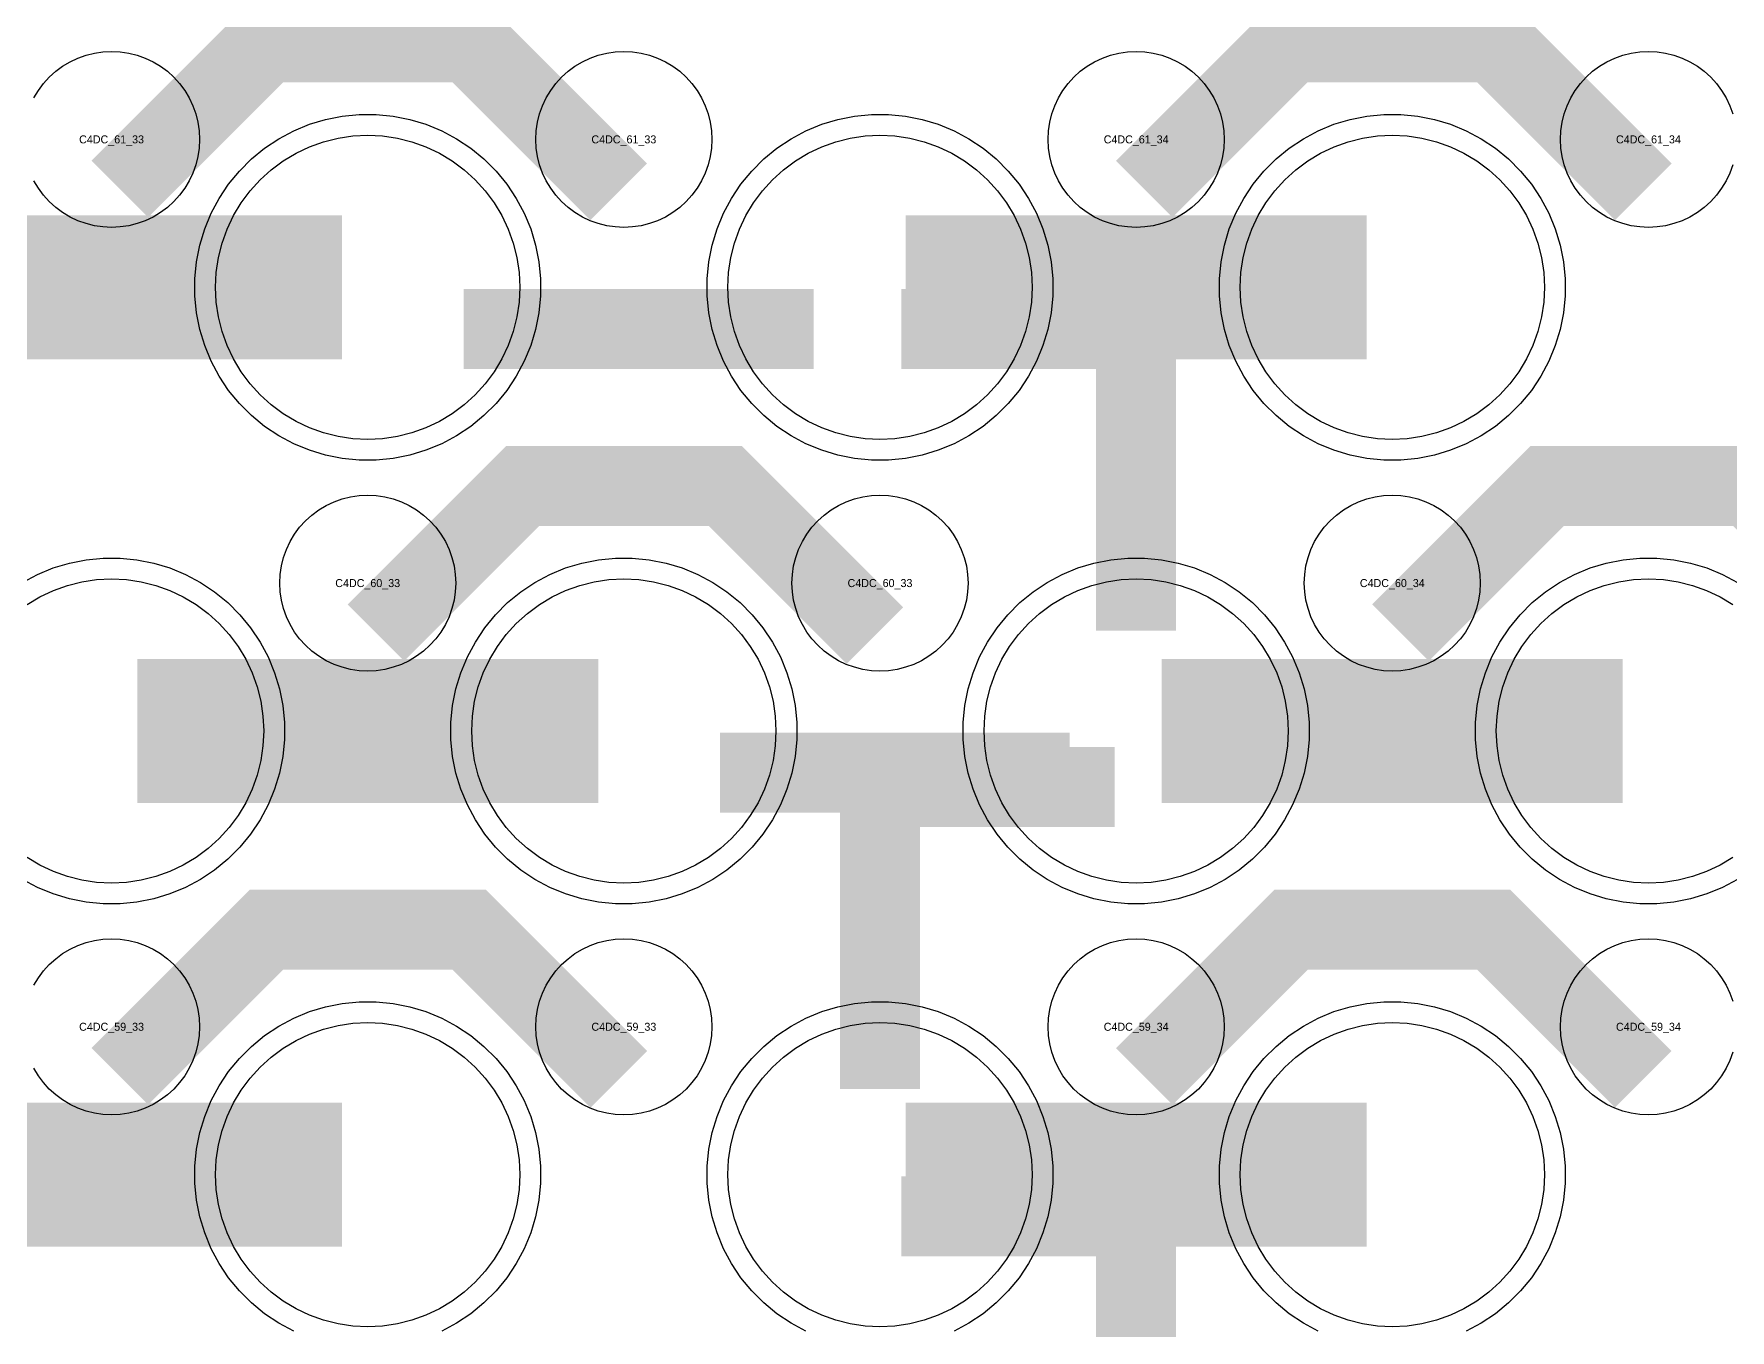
# Model space of a CAD drawing. Extents: x -11880 to 11880, y -14992 to 14992.
# Drawn here: x -1464 to -934, y -6713 to -6308 of the extents above; entities that cross this region are included whole.
import ezdxf
from ezdxf.enums import TextEntityAlignment as Align

# ---------------------------------------------------------------- set-up
doc = ezdxf.new("R2010")
doc.units = 0
doc.header["$MEASUREMENT"] = 0
for name, color, linetype in [('GDS_775_DT_237', 138, 'CONTINUOUS'), ('RDL1_FS', 34, 'CONTINUOUS'), ('RDL_BS', 160, 'CONTINUOUS')]:
    doc.layers.add(name, color=color, linetype=linetype)

msp = doc.modelspace()

# ---------------------------------------------------------------- linework, layer by layer
at = {"layer": 'RDL1_FS'}
for points in [[(-1360, -6434.664), (-1364.657, -6434.435), (-1369.268, -6433.751), (-1373.791, -6432.619), (-1378.181, -6431.047), (-1382.395, -6429.055), (-1386.395, -6426.657), (-1390.14, -6423.879), (-1393.594, -6420.749), (-1396.724, -6417.295), (-1399.502, -6413.55), (-1401.9, -6409.55), (-1403.892, -6405.336), (-1405.464, -6400.946), (-1406.596, -6396.423), (-1407.28, -6391.812), (-1407.509, -6387.155), (-1407.28, -6382.498), (-1406.596, -6377.887), (-1405.464, -6373.364), (-1403.892, -6368.974), (-1401.9, -6364.76), (-1399.502, -6360.76), (-1396.724, -6357.015), (-1393.594, -6353.561), (-1390.14, -6350.431), (-1386.395, -6347.653), (-1382.395, -6345.255), (-1378.181, -6343.263), (-1373.791, -6341.691), (-1369.268, -6340.559), (-1364.657, -6339.875), (-1360, -6339.646), (-1355.343, -6339.875), (-1350.732, -6340.559), (-1346.209, -6341.691), (-1341.819, -6343.263), (-1337.605, -6345.255), (-1333.605, -6347.653), (-1329.86, -6350.431), (-1326.406, -6353.561), (-1323.276, -6357.015), (-1320.498, -6360.76), (-1318.1, -6364.76), (-1316.108, -6368.974), (-1314.536, -6373.364), (-1313.404, -6377.887), (-1312.72, -6382.498), (-1312.491, -6387.155), (-1312.72, -6391.812), (-1313.404, -6396.423), (-1314.536, -6400.946), (-1316.108, -6405.336), (-1318.1, -6409.55), (-1320.498, -6413.55), (-1323.276, -6417.295), (-1326.406, -6420.749), (-1329.86, -6423.879), (-1333.605, -6426.657), (-1337.605, -6429.055), (-1341.819, -6431.047), (-1346.209, -6432.619), (-1350.732, -6433.751), (-1355.343, -6434.435)], [(-1200, -6434.664), (-1204.657, -6434.435), (-1209.268, -6433.751), (-1213.791, -6432.619), (-1218.181, -6431.047), (-1222.395, -6429.055), (-1226.395, -6426.657), (-1230.14, -6423.879), (-1233.594, -6420.749), (-1236.724, -6417.295), (-1239.502, -6413.55), (-1241.9, -6409.55), (-1243.892, -6405.336), (-1245.464, -6400.946), (-1246.596, -6396.423), (-1247.28, -6391.812), (-1247.509, -6387.155), (-1247.28, -6382.498), (-1246.596, -6377.887), (-1245.464, -6373.364), (-1243.892, -6368.974), (-1241.9, -6364.76), (-1239.502, -6360.76), (-1236.724, -6357.015), (-1233.594, -6353.561), (-1230.14, -6350.431), (-1226.395, -6347.653), (-1222.395, -6345.255), (-1218.181, -6343.263), (-1213.791, -6341.691), (-1209.268, -6340.559), (-1204.657, -6339.875), (-1200, -6339.646), (-1195.343, -6339.875), (-1190.732, -6340.559), (-1186.209, -6341.691), (-1181.819, -6343.263), (-1177.605, -6345.255), (-1173.605, -6347.653), (-1169.86, -6350.431), (-1166.406, -6353.561), (-1163.276, -6357.015), (-1160.498, -6360.76), (-1158.1, -6364.76), (-1156.108, -6368.974), (-1154.536, -6373.364), (-1153.404, -6377.887), (-1152.72, -6382.498), (-1152.491, -6387.155), (-1152.72, -6391.812), (-1153.404, -6396.423), (-1154.536, -6400.946), (-1156.108, -6405.336), (-1158.1, -6409.55), (-1160.498, -6413.55), (-1163.276, -6417.295), (-1166.406, -6420.749), (-1169.86, -6423.879), (-1173.605, -6426.657), (-1177.605, -6429.055), (-1181.819, -6431.047), (-1186.209, -6432.619), (-1190.732, -6433.751), (-1195.343, -6434.435)], [(-1040, -6434.664), (-1044.657, -6434.435), (-1049.268, -6433.751), (-1053.791, -6432.619), (-1058.181, -6431.047), (-1062.395, -6429.055), (-1066.395, -6426.657), (-1070.14, -6423.879), (-1073.594, -6420.749), (-1076.724, -6417.295), (-1079.502, -6413.55), (-1081.9, -6409.55), (-1083.892, -6405.336), (-1085.464, -6400.946), (-1086.596, -6396.423), (-1087.28, -6391.812), (-1087.509, -6387.155), (-1087.28, -6382.498), (-1086.596, -6377.887), (-1085.464, -6373.364), (-1083.892, -6368.974), (-1081.9, -6364.76), (-1079.502, -6360.76), (-1076.724, -6357.015), (-1073.594, -6353.561), (-1070.14, -6350.431), (-1066.395, -6347.653), (-1062.395, -6345.255), (-1058.181, -6343.263), (-1053.791, -6341.691), (-1049.268, -6340.559), (-1044.657, -6339.875), (-1040, -6339.646), (-1035.343, -6339.875), (-1030.732, -6340.559), (-1026.209, -6341.691), (-1021.819, -6343.263), (-1017.605, -6345.255), (-1013.605, -6347.653), (-1009.86, -6350.431), (-1006.406, -6353.561), (-1003.276, -6357.015), (-1000.498, -6360.76), (-998.1, -6364.76), (-996.108, -6368.974), (-994.536, -6373.364), (-993.404, -6377.887), (-992.72, -6382.498), (-992.491, -6387.155), (-992.72, -6391.812), (-993.404, -6396.423), (-994.536, -6400.946), (-996.108, -6405.336), (-998.1, -6409.55), (-1000.498, -6413.55), (-1003.276, -6417.295), (-1006.406, -6420.749), (-1009.86, -6423.879), (-1013.605, -6426.657), (-1017.605, -6429.055), (-1021.819, -6431.047), (-1026.209, -6432.619), (-1030.732, -6433.751), (-1035.343, -6434.435)], [(-1280, -6573.229), (-1284.657, -6573), (-1289.268, -6572.316), (-1293.791, -6571.184), (-1298.181, -6569.612), (-1302.395, -6567.62), (-1306.395, -6565.222), (-1310.14, -6562.444), (-1313.594, -6559.314), (-1316.724, -6555.86), (-1319.502, -6552.115), (-1321.9, -6548.115), (-1323.892, -6543.901), (-1325.464, -6539.511), (-1326.596, -6534.988), (-1327.28, -6530.377), (-1327.509, -6525.72), (-1327.28, -6521.063), (-1326.596, -6516.452), (-1325.464, -6511.929), (-1323.892, -6507.539), (-1321.9, -6503.325), (-1319.502, -6499.325), (-1316.724, -6495.58), (-1313.594, -6492.126), (-1310.14, -6488.996), (-1306.395, -6486.218), (-1302.395, -6483.82), (-1298.181, -6481.828), (-1293.791, -6480.256), (-1289.268, -6479.124), (-1284.657, -6478.44), (-1280, -6478.211), (-1275.343, -6478.44), (-1270.732, -6479.124), (-1266.209, -6480.256), (-1261.819, -6481.828), (-1257.605, -6483.82), (-1253.605, -6486.218), (-1249.86, -6488.996), (-1246.406, -6492.126), (-1243.276, -6495.58), (-1240.498, -6499.325), (-1238.1, -6503.325), (-1236.108, -6507.539), (-1234.536, -6511.929), (-1233.404, -6516.452), (-1232.72, -6521.063), (-1232.491, -6525.72), (-1232.72, -6530.377), (-1233.404, -6534.988), (-1234.536, -6539.511), (-1236.108, -6543.901), (-1238.1, -6548.115), (-1240.498, -6552.115), (-1243.276, -6555.86), (-1246.406, -6559.314), (-1249.86, -6562.444), (-1253.605, -6565.222), (-1257.605, -6567.62), (-1261.819, -6569.612), (-1266.209, -6571.184), (-1270.732, -6572.316), (-1275.343, -6573)], [(-1120, -6573.229), (-1124.657, -6573), (-1129.268, -6572.316), (-1133.791, -6571.184), (-1138.181, -6569.612), (-1142.395, -6567.62), (-1146.395, -6565.222), (-1150.14, -6562.444), (-1153.594, -6559.314), (-1156.724, -6555.86), (-1159.502, -6552.115), (-1161.9, -6548.115), (-1163.892, -6543.901), (-1165.464, -6539.511), (-1166.596, -6534.988), (-1167.28, -6530.377), (-1167.509, -6525.72), (-1167.28, -6521.063), (-1166.596, -6516.452), (-1165.464, -6511.929), (-1163.892, -6507.539), (-1161.9, -6503.325), (-1159.502, -6499.325), (-1156.724, -6495.58), (-1153.594, -6492.126), (-1150.14, -6488.996), (-1146.395, -6486.218), (-1142.395, -6483.82), (-1138.181, -6481.828), (-1133.791, -6480.256), (-1129.268, -6479.124), (-1124.657, -6478.44), (-1120, -6478.211), (-1115.343, -6478.44), (-1110.732, -6479.124), (-1106.209, -6480.256), (-1101.819, -6481.828), (-1097.605, -6483.82), (-1093.605, -6486.218), (-1089.86, -6488.996), (-1086.406, -6492.126), (-1083.276, -6495.58), (-1080.498, -6499.325), (-1078.1, -6503.325), (-1076.108, -6507.539), (-1074.536, -6511.929), (-1073.404, -6516.452), (-1072.72, -6521.063), (-1072.491, -6525.72), (-1072.72, -6530.377), (-1073.404, -6534.988), (-1074.536, -6539.511), (-1076.108, -6543.901), (-1078.1, -6548.115), (-1080.498, -6552.115), (-1083.276, -6555.86), (-1086.406, -6559.314), (-1089.86, -6562.444), (-1093.605, -6565.222), (-1097.605, -6567.62), (-1101.819, -6569.612), (-1106.209, -6571.184), (-1110.732, -6572.316), (-1115.343, -6573)], [(-1200, -6711.794), (-1204.657, -6711.565), (-1209.268, -6710.881), (-1213.791, -6709.749), (-1218.181, -6708.177), (-1222.395, -6706.185), (-1226.395, -6703.787), (-1230.14, -6701.009), (-1233.594, -6697.879), (-1236.724, -6694.425), (-1239.502, -6690.68), (-1241.9, -6686.68), (-1243.892, -6682.466), (-1245.464, -6678.076), (-1246.596, -6673.553), (-1247.28, -6668.942), (-1247.509, -6664.285), (-1247.28, -6659.628), (-1246.596, -6655.017), (-1245.464, -6650.494), (-1243.892, -6646.104), (-1241.9, -6641.89), (-1239.502, -6637.89), (-1236.724, -6634.145), (-1233.594, -6630.691), (-1230.14, -6627.561), (-1226.395, -6624.783), (-1222.395, -6622.385), (-1218.181, -6620.393), (-1213.791, -6618.821), (-1209.268, -6617.689), (-1204.657, -6617.005), (-1200, -6616.776), (-1195.343, -6617.005), (-1190.732, -6617.689), (-1186.209, -6618.821), (-1181.819, -6620.393), (-1177.605, -6622.385), (-1173.605, -6624.783), (-1169.86, -6627.561), (-1166.406, -6630.691), (-1163.276, -6634.145), (-1160.498, -6637.89), (-1158.1, -6641.89), (-1156.108, -6646.104), (-1154.536, -6650.494), (-1153.404, -6655.017), (-1152.72, -6659.628), (-1152.491, -6664.285), (-1152.72, -6668.942), (-1153.404, -6673.553), (-1154.536, -6678.076), (-1156.108, -6682.466), (-1158.1, -6686.68), (-1160.498, -6690.68), (-1163.276, -6694.425), (-1166.406, -6697.879), (-1169.86, -6701.009), (-1173.605, -6703.787), (-1177.605, -6706.185), (-1181.819, -6708.177), (-1186.209, -6709.749), (-1190.732, -6710.881), (-1195.343, -6711.565)], [(-1040, -6711.794), (-1044.657, -6711.565), (-1049.268, -6710.881), (-1053.791, -6709.749), (-1058.181, -6708.177), (-1062.395, -6706.185), (-1066.395, -6703.787), (-1070.14, -6701.009), (-1073.594, -6697.879), (-1076.724, -6694.425), (-1079.502, -6690.68), (-1081.9, -6686.68), (-1083.892, -6682.466), (-1085.464, -6678.076), (-1086.596, -6673.553), (-1087.28, -6668.942), (-1087.509, -6664.285), (-1087.28, -6659.628), (-1086.596, -6655.017), (-1085.464, -6650.494), (-1083.892, -6646.104), (-1081.9, -6641.89), (-1079.502, -6637.89), (-1076.724, -6634.145), (-1073.594, -6630.691), (-1070.14, -6627.561), (-1066.395, -6624.783), (-1062.395, -6622.385), (-1058.181, -6620.393), (-1053.791, -6618.821), (-1049.268, -6617.689), (-1044.657, -6617.005), (-1040, -6616.776), (-1035.343, -6617.005), (-1030.732, -6617.689), (-1026.209, -6618.821), (-1021.819, -6620.393), (-1017.605, -6622.385), (-1013.605, -6624.783), (-1009.86, -6627.561), (-1006.406, -6630.691), (-1003.276, -6634.145), (-1000.498, -6637.89), (-998.1, -6641.89), (-996.108, -6646.104), (-994.536, -6650.494), (-993.404, -6655.017), (-992.72, -6659.628), (-992.491, -6664.285), (-992.72, -6668.942), (-993.404, -6673.553), (-994.536, -6678.076), (-996.108, -6682.466), (-998.1, -6686.68), (-1000.498, -6690.68), (-1003.276, -6694.425), (-1006.406, -6697.879), (-1009.86, -6701.009), (-1013.605, -6703.787), (-1017.605, -6706.185), (-1021.819, -6708.177), (-1026.209, -6709.749), (-1030.732, -6710.881), (-1035.343, -6711.565)]]:
    msp.add_lwpolyline(points, close=True, dxfattribs=at)
for points in [[(-1511.998, -6387.155, 45, 45, 0), (-1439.998, -6387.155, 45, 45, 0)], [(-1439.998, -6387.155, 45, 45, 0), (-1367.998, -6387.155, 45, 45, 0)], [(-1191.998, -6387.155, 45, 45, 0), (-1119.998, -6387.155, 45, 45, 0)], [(-1119.998, -6387.155, 45, 45, 0), (-1047.998, -6387.155, 45, 45, 0)], [(-1431.998, -6525.72, 45, 45, 0), (-1359.998, -6525.72, 45, 45, 0)], [(-1359.998, -6525.72, 45, 45, 0), (-1287.998, -6525.72, 45, 45, 0)], [(-1111.998, -6525.72, 45, 45, 0), (-1039.998, -6525.72, 45, 45, 0)], [(-1039.998, -6525.72, 45, 45, 0), (-967.998, -6525.72, 45, 45, 0)], [(-1191.998, -6664.285, 45, 45, 0), (-1119.998, -6664.285, 45, 45, 0)], [(-1119.998, -6664.285, 45, 45, 0), (-1047.998, -6664.285, 45, 45, 0)]]:
    msp.add_lwpolyline(points, format="xyseb", dxfattribs=at)
for points in [[(-1466.395, -6486.218), (-1462.395, -6483.82), (-1458.181, -6481.828), (-1453.791, -6480.256), (-1449.268, -6479.124), (-1444.657, -6478.44), (-1440, -6478.211), (-1435.343, -6478.44), (-1430.732, -6479.124), (-1426.209, -6480.256), (-1421.819, -6481.828), (-1417.605, -6483.82), (-1413.605, -6486.218), (-1409.86, -6488.996), (-1406.406, -6492.126), (-1403.276, -6495.58), (-1400.498, -6499.325), (-1398.1, -6503.325), (-1396.108, -6507.539), (-1394.536, -6511.929), (-1393.404, -6516.452), (-1392.72, -6521.063), (-1392.491, -6525.72), (-1392.72, -6530.377), (-1393.404, -6534.988), (-1394.536, -6539.511), (-1396.108, -6543.901), (-1398.1, -6548.115), (-1400.498, -6552.115), (-1403.276, -6555.86), (-1406.406, -6559.314), (-1409.86, -6562.444), (-1413.605, -6565.222), (-1417.605, -6567.62), (-1421.819, -6569.612), (-1426.209, -6571.184), (-1430.732, -6572.316), (-1435.343, -6573), (-1440, -6573.229), (-1444.657, -6573), (-1449.268, -6572.316), (-1453.791, -6571.184), (-1458.181, -6569.612), (-1462.395, -6567.62), (-1466.395, -6565.222)], [(-933.605, -6565.222), (-937.605, -6567.62), (-941.819, -6569.612), (-946.209, -6571.184), (-950.732, -6572.316), (-955.343, -6573), (-960, -6573.229), (-964.657, -6573), (-969.268, -6572.316), (-973.791, -6571.184), (-978.181, -6569.612), (-982.395, -6567.62), (-986.395, -6565.222), (-990.14, -6562.444), (-993.594, -6559.314), (-996.724, -6555.86), (-999.502, -6552.115), (-1001.9, -6548.115), (-1003.892, -6543.901), (-1005.464, -6539.511), (-1006.596, -6534.988), (-1007.28, -6530.377), (-1007.509, -6525.72), (-1007.28, -6521.063), (-1006.596, -6516.452), (-1005.464, -6511.929), (-1003.892, -6507.539), (-1001.9, -6503.325), (-999.502, -6499.325), (-996.724, -6495.58), (-993.594, -6492.126), (-990.14, -6488.996), (-986.395, -6486.218), (-982.395, -6483.82), (-978.181, -6481.828), (-973.791, -6480.256), (-969.268, -6479.124), (-964.657, -6478.44), (-960, -6478.211), (-955.343, -6478.44), (-950.732, -6479.124), (-946.209, -6480.256), (-941.819, -6481.828), (-937.605, -6483.82), (-933.605, -6486.218)]]:
    msp.add_lwpolyline(points, dxfattribs=at)
at = {"layer": 'RDL1_FS', "color": 240, "true_color": 0xed1f24}
msp.add_lwpolyline([(-1360, -6711.794), (-1364.657, -6711.565), (-1369.268, -6710.881), (-1373.791, -6709.749), (-1378.181, -6708.177), (-1382.395, -6706.185), (-1386.395, -6703.787), (-1390.14, -6701.009), (-1393.594, -6697.879), (-1396.724, -6694.425), (-1399.502, -6690.68), (-1401.9, -6686.68), (-1403.892, -6682.466), (-1405.464, -6678.076), (-1406.596, -6673.553), (-1407.28, -6668.942), (-1407.509, -6664.285), (-1407.28, -6659.628), (-1406.596, -6655.017), (-1405.464, -6650.494), (-1403.892, -6646.104), (-1401.9, -6641.89), (-1399.502, -6637.89), (-1396.724, -6634.145), (-1393.594, -6630.691), (-1390.14, -6627.561), (-1386.395, -6624.783), (-1382.395, -6622.385), (-1378.181, -6620.393), (-1373.791, -6618.821), (-1369.268, -6617.689), (-1364.657, -6617.005), (-1360, -6616.776), (-1355.343, -6617.005), (-1350.732, -6617.689), (-1346.209, -6618.821), (-1341.819, -6620.393), (-1337.605, -6622.385), (-1333.605, -6624.783), (-1329.86, -6627.561), (-1326.406, -6630.691), (-1323.276, -6634.145), (-1320.498, -6637.89), (-1318.1, -6641.89), (-1316.108, -6646.104), (-1314.536, -6650.494), (-1313.404, -6655.017), (-1312.72, -6659.628), (-1312.491, -6664.285), (-1312.72, -6668.942), (-1313.404, -6673.553), (-1314.536, -6678.076), (-1316.108, -6682.466), (-1318.1, -6686.68), (-1320.498, -6690.68), (-1323.276, -6694.425), (-1326.406, -6697.879), (-1329.86, -6701.009), (-1333.605, -6703.787), (-1337.605, -6706.185), (-1341.819, -6708.177), (-1346.209, -6709.749), (-1350.732, -6710.881), (-1355.343, -6711.565)], close=True, dxfattribs=at)
for points in [[(-1511.998, -6664.285, 45, 45, 0), (-1439.998, -6664.285, 45, 45, 0)], [(-1439.998, -6664.285, 45, 45, 0), (-1367.998, -6664.285, 45, 45, 0)]]:
    msp.add_lwpolyline(points, format="xyseb", dxfattribs=at)
at = {"layer": 'RDL_BS'}
for points in [[(-1437.438, -6356.469, 25, 25, 0), (-1391.623, -6310.654, 25, 25, 0), (-1358.07, -6310.654, 25, 25, 0)], [(-1281.599, -6357.368, 25, 25, 0), (-1328.313, -6310.654, 25, 25, 0), (-1358.071, -6310.654, 25, 25, 0)], [(-1117.438, -6356.469, 25, 25, 0), (-1071.623, -6310.654, 25, 25, 0), (-1038.07, -6310.654, 25, 25, 0)], [(-961.599, -6357.368, 25, 25, 0), (-1008.313, -6310.654, 25, 25, 0), (-1038.071, -6310.654, 25, 25, 0)], [(-1120, -6494.445, 25, 25, 0), (-1120, -6387.668, 25, 25, 0)], [(-1329.984, -6400.168, 25, 25, 0), (-1220.719, -6400.168, 25, 25, 0)], [(-1107.5, -6400.168, 25, 25, 0), (-1193.333, -6400.168, 25, 25, 0)], [(-1147.056, -6400.168, 25, 25, 0), (-1188.26, -6400.168, 25, 25, 0)], [(-1120, -6418.137, 25, 25, 0), (-1120, -6463.757, 25, 25, 0)], [(-1357.438, -6495.034, 25, 25, 0), (-1311.623, -6449.219, 25, 25, 0), (-1278.07, -6449.219, 25, 25, 0)], [(-1201.599, -6495.933, 25, 25, 0), (-1248.313, -6449.219, 25, 25, 0), (-1278.071, -6449.219, 25, 25, 0)], [(-1037.438, -6495.034, 25, 25, 0), (-991.623, -6449.219, 25, 25, 0), (-958.07, -6449.219, 25, 25, 0)], [(-881.599, -6495.933, 25, 25, 0), (-928.313, -6449.219, 25, 25, 0), (-958.071, -6449.219, 25, 25, 0)], [(-1200, -6637.497, 25, 25, 0), (-1200, -6530.72, 25, 25, 0)], [(-1249.984, -6538.733, 25, 25, 0), (-1140.719, -6538.733, 25, 25, 0)], [(-1212.5, -6543.22, 25, 25, 0), (-1126.667, -6543.22, 25, 25, 0)], [(-1172.944, -6543.22, 25, 25, 0), (-1131.74, -6543.22, 25, 25, 0)], [(-1200, -6561.189, 25, 25, 0), (-1200, -6606.809, 25, 25, 0)], [(-1437.438, -6633.599, 25, 25, 0), (-1391.623, -6587.784, 25, 25, 0), (-1358.07, -6587.784, 25, 25, 0)], [(-1281.599, -6634.498, 25, 25, 0), (-1328.313, -6587.784, 25, 25, 0), (-1358.071, -6587.784, 25, 25, 0)], [(-1117.438, -6633.599, 25, 25, 0), (-1071.623, -6587.784, 25, 25, 0), (-1038.07, -6587.784, 25, 25, 0)], [(-961.599, -6634.498, 25, 25, 0), (-1008.313, -6587.784, 25, 25, 0), (-1038.071, -6587.784, 25, 25, 0)], [(-1120, -6771.575, 25, 25, 0), (-1120, -6664.798, 25, 25, 0)], [(-1107.5, -6677.298, 25, 25, 0), (-1193.333, -6677.298, 25, 25, 0)], [(-1147.056, -6677.298, 25, 25, 0), (-1188.26, -6677.298, 25, 25, 0)], [(-1120, -6695.267, 25, 25, 0), (-1120, -6740.887, 25, 25, 0)]]:
    msp.add_lwpolyline(points, format="xyseb", dxfattribs=at)
for points in [[(-1464.25, -6328.011), (-1462.857, -6325.687), (-1461.254, -6323.524), (-1459.442, -6321.525), (-1457.443, -6319.713), (-1455.28, -6318.11), (-1452.956, -6316.717), (-1450.519, -6315.565), (-1447.984, -6314.658), (-1445.365, -6314.001), (-1442.693, -6313.605), (-1440, -6313.473), (-1437.307, -6313.605), (-1434.635, -6314.001), (-1432.016, -6314.658), (-1429.481, -6315.565), (-1427.044, -6316.717), (-1424.72, -6318.11), (-1422.557, -6319.713), (-1420.558, -6321.525), (-1418.746, -6323.524), (-1417.143, -6325.687), (-1415.75, -6328.011), (-1414.598, -6330.448), (-1413.691, -6332.983), (-1413.034, -6335.602), (-1412.638, -6338.274), (-1412.506, -6340.967), (-1412.638, -6343.66), (-1413.034, -6346.332), (-1413.691, -6348.951), (-1414.598, -6351.486), (-1415.75, -6353.923), (-1417.143, -6356.247), (-1418.746, -6358.41), (-1420.558, -6360.409), (-1422.557, -6362.221), (-1424.72, -6363.824), (-1427.044, -6365.217), (-1429.481, -6366.369), (-1432.016, -6367.276), (-1434.635, -6367.933), (-1437.307, -6368.329), (-1440, -6368.461), (-1442.693, -6368.329), (-1445.365, -6367.933), (-1447.984, -6367.276), (-1450.519, -6366.369), (-1452.956, -6365.217), (-1455.28, -6363.824), (-1457.443, -6362.221), (-1459.442, -6360.409), (-1461.254, -6358.41), (-1462.857, -6356.247), (-1464.25, -6353.923)], [(-933.691, -6348.951), (-934.598, -6351.486), (-935.75, -6353.923), (-937.143, -6356.247), (-938.746, -6358.41), (-940.558, -6360.409), (-942.557, -6362.221), (-944.72, -6363.824), (-947.044, -6365.217), (-949.481, -6366.369), (-952.016, -6367.276), (-954.635, -6367.933), (-957.307, -6368.329), (-960, -6368.461), (-962.693, -6368.329), (-965.365, -6367.933), (-967.984, -6367.276), (-970.519, -6366.369), (-972.956, -6365.217), (-975.28, -6363.824), (-977.443, -6362.221), (-979.442, -6360.409), (-981.254, -6358.41), (-982.857, -6356.247), (-984.25, -6353.923), (-985.402, -6351.486), (-986.309, -6348.951), (-986.966, -6346.332), (-987.362, -6343.66), (-987.494, -6340.967), (-987.362, -6338.274), (-986.966, -6335.602), (-986.309, -6332.983), (-985.402, -6330.448), (-984.25, -6328.011), (-982.857, -6325.687), (-981.254, -6323.524), (-979.442, -6321.525), (-977.443, -6319.713), (-975.28, -6318.11), (-972.956, -6316.717), (-970.519, -6315.565), (-967.984, -6314.658), (-965.365, -6314.001), (-962.693, -6313.605), (-960, -6313.473), (-957.307, -6313.605), (-954.635, -6314.001), (-952.016, -6314.658), (-949.481, -6315.565), (-947.044, -6316.717), (-944.72, -6318.11), (-942.557, -6319.713), (-940.558, -6321.525), (-938.746, -6323.524), (-937.143, -6325.687), (-935.75, -6328.011), (-934.598, -6330.448), (-933.691, -6332.983)], [(-1467.777, -6479.337), (-1463.115, -6476.845), (-1458.205, -6474.814), (-1453.165, -6473.283), (-1447.938, -6472.237), (-1442.644, -6471.72), (-1437.356, -6471.72), (-1432.062, -6472.237), (-1426.835, -6473.283), (-1421.795, -6474.814), (-1416.885, -6476.845), (-1412.223, -6479.337), (-1407.809, -6482.284), (-1403.708, -6485.646), (-1399.926, -6489.428), (-1396.564, -6493.529), (-1393.617, -6497.943), (-1391.125, -6502.605), (-1389.094, -6507.515), (-1387.563, -6512.555), (-1386.517, -6517.782), (-1386, -6523.076), (-1386, -6528.364), (-1386.517, -6533.658), (-1387.563, -6538.885), (-1389.094, -6543.925), (-1391.125, -6548.835), (-1393.617, -6553.497), (-1396.564, -6557.911), (-1399.926, -6562.012), (-1403.708, -6565.794), (-1407.809, -6569.156), (-1412.223, -6572.103), (-1416.885, -6574.595), (-1421.795, -6576.626), (-1426.835, -6578.157), (-1432.062, -6579.203), (-1437.356, -6579.72), (-1442.644, -6579.72), (-1447.938, -6579.203), (-1453.165, -6578.157), (-1458.205, -6576.626), (-1463.115, -6574.595), (-1467.777, -6572.103)], [(-932.223, -6572.103), (-936.885, -6574.595), (-941.795, -6576.626), (-946.835, -6578.157), (-952.062, -6579.203), (-957.356, -6579.72), (-962.644, -6579.72), (-967.938, -6579.203), (-973.165, -6578.157), (-978.205, -6576.626), (-983.115, -6574.595), (-987.777, -6572.103), (-992.191, -6569.156), (-996.292, -6565.794), (-1000.074, -6562.012), (-1003.436, -6557.911), (-1006.383, -6553.497), (-1008.875, -6548.835), (-1010.906, -6543.925), (-1012.437, -6538.885), (-1013.483, -6533.658), (-1014, -6528.364), (-1014, -6523.076), (-1013.483, -6517.782), (-1012.437, -6512.555), (-1010.906, -6507.515), (-1008.875, -6502.605), (-1006.383, -6497.943), (-1003.436, -6493.529), (-1000.074, -6489.428), (-996.292, -6485.646), (-992.191, -6482.284), (-987.777, -6479.337), (-983.115, -6476.845), (-978.205, -6474.814), (-973.165, -6473.283), (-967.938, -6472.237), (-962.644, -6471.72), (-957.356, -6471.72), (-952.062, -6472.237), (-946.835, -6473.283), (-941.795, -6474.814), (-936.885, -6476.845), (-932.223, -6479.337)], [(-1464.25, -6605.141), (-1462.857, -6602.817), (-1461.254, -6600.654), (-1459.442, -6598.655), (-1457.443, -6596.843), (-1455.28, -6595.24), (-1452.956, -6593.847), (-1450.519, -6592.695), (-1447.984, -6591.788), (-1445.365, -6591.131), (-1442.693, -6590.735), (-1440, -6590.603), (-1437.307, -6590.735), (-1434.635, -6591.131), (-1432.016, -6591.788), (-1429.481, -6592.695), (-1427.044, -6593.847), (-1424.72, -6595.24), (-1422.557, -6596.843), (-1420.558, -6598.655), (-1418.746, -6600.654), (-1417.143, -6602.817), (-1415.75, -6605.141), (-1414.598, -6607.578), (-1413.691, -6610.113), (-1413.034, -6612.732), (-1412.638, -6615.404), (-1412.506, -6618.097), (-1412.638, -6620.79), (-1413.034, -6623.462), (-1413.691, -6626.081), (-1414.598, -6628.616), (-1415.75, -6631.053), (-1417.143, -6633.377), (-1418.746, -6635.54), (-1420.558, -6637.539), (-1422.557, -6639.351), (-1424.72, -6640.954), (-1427.044, -6642.347), (-1429.481, -6643.499), (-1432.016, -6644.406), (-1434.635, -6645.063), (-1437.307, -6645.459), (-1440, -6645.591), (-1442.693, -6645.459), (-1445.365, -6645.063), (-1447.984, -6644.406), (-1450.519, -6643.499), (-1452.956, -6642.347), (-1455.28, -6640.954), (-1457.443, -6639.351), (-1459.442, -6637.539), (-1461.254, -6635.54), (-1462.857, -6633.377), (-1464.25, -6631.053)], [(-933.691, -6626.081), (-934.598, -6628.616), (-935.75, -6631.053), (-937.143, -6633.377), (-938.746, -6635.54), (-940.558, -6637.539), (-942.557, -6639.351), (-944.72, -6640.954), (-947.044, -6642.347), (-949.481, -6643.499), (-952.016, -6644.406), (-954.635, -6645.063), (-957.307, -6645.459), (-960, -6645.591), (-962.693, -6645.459), (-965.365, -6645.063), (-967.984, -6644.406), (-970.519, -6643.499), (-972.956, -6642.347), (-975.28, -6640.954), (-977.443, -6639.351), (-979.442, -6637.539), (-981.254, -6635.54), (-982.857, -6633.377), (-984.25, -6631.053), (-985.402, -6628.616), (-986.309, -6626.081), (-986.966, -6623.462), (-987.362, -6620.79), (-987.494, -6618.097), (-987.362, -6615.404), (-986.966, -6612.732), (-986.309, -6610.113), (-985.402, -6607.578), (-984.25, -6605.141), (-982.857, -6602.817), (-981.254, -6600.654), (-979.442, -6598.655), (-977.443, -6596.843), (-975.28, -6595.24), (-972.956, -6593.847), (-970.519, -6592.695), (-967.984, -6591.788), (-965.365, -6591.131), (-962.693, -6590.735), (-960, -6590.603), (-957.307, -6590.735), (-954.635, -6591.131), (-952.016, -6591.788), (-949.481, -6592.695), (-947.044, -6593.847), (-944.72, -6595.24), (-942.557, -6596.843), (-940.558, -6598.655), (-938.746, -6600.654), (-937.143, -6602.817), (-935.75, -6605.141), (-934.598, -6607.578), (-933.691, -6610.113)], [(-1223.115, -6713.16), (-1227.777, -6710.668), (-1232.191, -6707.721), (-1236.292, -6704.359), (-1240.074, -6700.577), (-1243.436, -6696.476), (-1246.383, -6692.062), (-1248.875, -6687.4), (-1250.906, -6682.49), (-1252.437, -6677.45), (-1253.483, -6672.223), (-1254, -6666.929), (-1254, -6661.641), (-1253.483, -6656.347), (-1252.437, -6651.12), (-1250.906, -6646.08), (-1248.875, -6641.17), (-1246.383, -6636.508), (-1243.436, -6632.094), (-1240.074, -6627.993), (-1236.292, -6624.211), (-1232.191, -6620.849), (-1227.777, -6617.902), (-1223.115, -6615.41), (-1218.205, -6613.379), (-1213.165, -6611.848), (-1207.938, -6610.802), (-1202.644, -6610.285), (-1197.356, -6610.285), (-1192.062, -6610.802), (-1186.835, -6611.848), (-1181.795, -6613.379), (-1176.885, -6615.41), (-1172.223, -6617.902), (-1167.809, -6620.849), (-1163.708, -6624.211), (-1159.926, -6627.993), (-1156.564, -6632.094), (-1153.617, -6636.508), (-1151.125, -6641.17), (-1149.094, -6646.08), (-1147.563, -6651.12), (-1146.517, -6656.347), (-1146, -6661.641), (-1146, -6666.929), (-1146.517, -6672.223), (-1147.563, -6677.45), (-1149.094, -6682.49), (-1151.125, -6687.4), (-1153.617, -6692.062), (-1156.564, -6696.476), (-1159.926, -6700.577), (-1163.708, -6704.359), (-1167.809, -6707.721), (-1172.223, -6710.668), (-1176.885, -6713.16)], [(-1063.115, -6713.16), (-1067.777, -6710.668), (-1072.191, -6707.721), (-1076.292, -6704.359), (-1080.074, -6700.577), (-1083.436, -6696.476), (-1086.383, -6692.062), (-1088.875, -6687.4), (-1090.906, -6682.49), (-1092.437, -6677.45), (-1093.483, -6672.223), (-1094, -6666.929), (-1094, -6661.641), (-1093.483, -6656.347), (-1092.437, -6651.12), (-1090.906, -6646.08), (-1088.875, -6641.17), (-1086.383, -6636.508), (-1083.436, -6632.094), (-1080.074, -6627.993), (-1076.292, -6624.211), (-1072.191, -6620.849), (-1067.777, -6617.902), (-1063.115, -6615.41), (-1058.205, -6613.379), (-1053.165, -6611.848), (-1047.938, -6610.802), (-1042.644, -6610.285), (-1037.356, -6610.285), (-1032.062, -6610.802), (-1026.835, -6611.848), (-1021.795, -6613.379), (-1016.885, -6615.41), (-1012.223, -6617.902), (-1007.809, -6620.849), (-1003.708, -6624.211), (-999.926, -6627.993), (-996.564, -6632.094), (-993.617, -6636.508), (-991.125, -6641.17), (-989.094, -6646.08), (-987.563, -6651.12), (-986.517, -6656.347), (-986, -6661.641), (-986, -6666.929), (-986.517, -6672.223), (-987.563, -6677.45), (-989.094, -6682.49), (-991.125, -6687.4), (-993.617, -6692.062), (-996.564, -6696.476), (-999.926, -6700.577), (-1003.708, -6704.359), (-1007.809, -6707.721), (-1012.223, -6710.668), (-1016.885, -6713.16)]]:
    msp.add_lwpolyline(points, dxfattribs=at)
for points in [[(-1280, -6368.461), (-1282.693, -6368.329), (-1285.365, -6367.933), (-1287.984, -6367.276), (-1290.519, -6366.369), (-1292.956, -6365.217), (-1295.28, -6363.824), (-1297.443, -6362.221), (-1299.442, -6360.409), (-1301.254, -6358.41), (-1302.857, -6356.247), (-1304.25, -6353.923), (-1305.402, -6351.486), (-1306.309, -6348.951), (-1306.966, -6346.332), (-1307.362, -6343.66), (-1307.494, -6340.967), (-1307.362, -6338.274), (-1306.966, -6335.602), (-1306.309, -6332.983), (-1305.402, -6330.448), (-1304.25, -6328.011), (-1302.857, -6325.687), (-1301.254, -6323.524), (-1299.442, -6321.525), (-1297.443, -6319.713), (-1295.28, -6318.11), (-1292.956, -6316.717), (-1290.519, -6315.565), (-1287.984, -6314.658), (-1285.365, -6314.001), (-1282.693, -6313.605), (-1280, -6313.473), (-1277.307, -6313.605), (-1274.635, -6314.001), (-1272.016, -6314.658), (-1269.481, -6315.565), (-1267.044, -6316.717), (-1264.72, -6318.11), (-1262.557, -6319.713), (-1260.558, -6321.525), (-1258.746, -6323.524), (-1257.143, -6325.687), (-1255.75, -6328.011), (-1254.598, -6330.448), (-1253.691, -6332.983), (-1253.034, -6335.602), (-1252.638, -6338.274), (-1252.506, -6340.967), (-1252.638, -6343.66), (-1253.034, -6346.332), (-1253.691, -6348.951), (-1254.598, -6351.486), (-1255.75, -6353.923), (-1257.143, -6356.247), (-1258.746, -6358.41), (-1260.558, -6360.409), (-1262.557, -6362.221), (-1264.72, -6363.824), (-1267.044, -6365.217), (-1269.481, -6366.369), (-1272.016, -6367.276), (-1274.635, -6367.933), (-1277.307, -6368.329)], [(-1120, -6368.461), (-1122.693, -6368.329), (-1125.365, -6367.933), (-1127.984, -6367.276), (-1130.519, -6366.369), (-1132.956, -6365.217), (-1135.28, -6363.824), (-1137.443, -6362.221), (-1139.442, -6360.409), (-1141.254, -6358.41), (-1142.857, -6356.247), (-1144.25, -6353.923), (-1145.402, -6351.486), (-1146.309, -6348.951), (-1146.966, -6346.332), (-1147.362, -6343.66), (-1147.494, -6340.967), (-1147.362, -6338.274), (-1146.966, -6335.602), (-1146.309, -6332.983), (-1145.402, -6330.448), (-1144.25, -6328.011), (-1142.857, -6325.687), (-1141.254, -6323.524), (-1139.442, -6321.525), (-1137.443, -6319.713), (-1135.28, -6318.11), (-1132.956, -6316.717), (-1130.519, -6315.565), (-1127.984, -6314.658), (-1125.365, -6314.001), (-1122.693, -6313.605), (-1120, -6313.473), (-1117.307, -6313.605), (-1114.635, -6314.001), (-1112.016, -6314.658), (-1109.481, -6315.565), (-1107.044, -6316.717), (-1104.72, -6318.11), (-1102.557, -6319.713), (-1100.558, -6321.525), (-1098.746, -6323.524), (-1097.143, -6325.687), (-1095.75, -6328.011), (-1094.598, -6330.448), (-1093.691, -6332.983), (-1093.034, -6335.602), (-1092.638, -6338.274), (-1092.506, -6340.967), (-1092.638, -6343.66), (-1093.034, -6346.332), (-1093.691, -6348.951), (-1094.598, -6351.486), (-1095.75, -6353.923), (-1097.143, -6356.247), (-1098.746, -6358.41), (-1100.558, -6360.409), (-1102.557, -6362.221), (-1104.72, -6363.824), (-1107.044, -6365.217), (-1109.481, -6366.369), (-1112.016, -6367.276), (-1114.635, -6367.933), (-1117.307, -6368.329)], [(-1362.644, -6441.155), (-1367.938, -6440.638), (-1373.165, -6439.592), (-1378.205, -6438.061), (-1383.115, -6436.03), (-1387.777, -6433.538), (-1392.191, -6430.591), (-1396.292, -6427.229), (-1400.074, -6423.447), (-1403.436, -6419.346), (-1406.383, -6414.932), (-1408.875, -6410.27), (-1410.906, -6405.36), (-1412.437, -6400.32), (-1413.483, -6395.093), (-1414, -6389.799), (-1414, -6384.511), (-1413.483, -6379.217), (-1412.437, -6373.99), (-1410.906, -6368.95), (-1408.875, -6364.04), (-1406.383, -6359.378), (-1403.436, -6354.964), (-1400.074, -6350.863), (-1396.292, -6347.081), (-1392.191, -6343.719), (-1387.777, -6340.772), (-1383.115, -6338.28), (-1378.205, -6336.249), (-1373.165, -6334.718), (-1367.938, -6333.672), (-1362.644, -6333.155), (-1357.356, -6333.155), (-1352.062, -6333.672), (-1346.835, -6334.718), (-1341.795, -6336.249), (-1336.885, -6338.28), (-1332.223, -6340.772), (-1327.809, -6343.719), (-1323.708, -6347.081), (-1319.926, -6350.863), (-1316.564, -6354.964), (-1313.617, -6359.378), (-1311.125, -6364.04), (-1309.094, -6368.95), (-1307.563, -6373.99), (-1306.517, -6379.217), (-1306, -6384.511), (-1306, -6389.799), (-1306.517, -6395.093), (-1307.563, -6400.32), (-1309.094, -6405.36), (-1311.125, -6410.27), (-1313.617, -6414.932), (-1316.564, -6419.346), (-1319.926, -6423.447), (-1323.708, -6427.229), (-1327.809, -6430.591), (-1332.223, -6433.538), (-1336.885, -6436.03), (-1341.795, -6438.061), (-1346.835, -6439.592), (-1352.062, -6440.638), (-1357.356, -6441.155)], [(-1202.644, -6441.155), (-1207.938, -6440.638), (-1213.165, -6439.592), (-1218.205, -6438.061), (-1223.115, -6436.03), (-1227.777, -6433.538), (-1232.191, -6430.591), (-1236.292, -6427.229), (-1240.074, -6423.447), (-1243.436, -6419.346), (-1246.383, -6414.932), (-1248.875, -6410.27), (-1250.906, -6405.36), (-1252.437, -6400.32), (-1253.483, -6395.093), (-1254, -6389.799), (-1254, -6384.511), (-1253.483, -6379.217), (-1252.437, -6373.99), (-1250.906, -6368.95), (-1248.875, -6364.04), (-1246.383, -6359.378), (-1243.436, -6354.964), (-1240.074, -6350.863), (-1236.292, -6347.081), (-1232.191, -6343.719), (-1227.777, -6340.772), (-1223.115, -6338.28), (-1218.205, -6336.249), (-1213.165, -6334.718), (-1207.938, -6333.672), (-1202.644, -6333.155), (-1197.356, -6333.155), (-1192.062, -6333.672), (-1186.835, -6334.718), (-1181.795, -6336.249), (-1176.885, -6338.28), (-1172.223, -6340.772), (-1167.809, -6343.719), (-1163.708, -6347.081), (-1159.926, -6350.863), (-1156.564, -6354.964), (-1153.617, -6359.378), (-1151.125, -6364.04), (-1149.094, -6368.95), (-1147.563, -6373.99), (-1146.517, -6379.217), (-1146, -6384.511), (-1146, -6389.799), (-1146.517, -6395.093), (-1147.563, -6400.32), (-1149.094, -6405.36), (-1151.125, -6410.27), (-1153.617, -6414.932), (-1156.564, -6419.346), (-1159.926, -6423.447), (-1163.708, -6427.229), (-1167.809, -6430.591), (-1172.223, -6433.538), (-1176.885, -6436.03), (-1181.795, -6438.061), (-1186.835, -6439.592), (-1192.062, -6440.638), (-1197.356, -6441.155)], [(-1042.644, -6441.155), (-1047.938, -6440.638), (-1053.165, -6439.592), (-1058.205, -6438.061), (-1063.115, -6436.03), (-1067.777, -6433.538), (-1072.191, -6430.591), (-1076.292, -6427.229), (-1080.074, -6423.447), (-1083.436, -6419.346), (-1086.383, -6414.932), (-1088.875, -6410.27), (-1090.906, -6405.36), (-1092.437, -6400.32), (-1093.483, -6395.093), (-1094, -6389.799), (-1094, -6384.511), (-1093.483, -6379.217), (-1092.437, -6373.99), (-1090.906, -6368.95), (-1088.875, -6364.04), (-1086.383, -6359.378), (-1083.436, -6354.964), (-1080.074, -6350.863), (-1076.292, -6347.081), (-1072.191, -6343.719), (-1067.777, -6340.772), (-1063.115, -6338.28), (-1058.205, -6336.249), (-1053.165, -6334.718), (-1047.938, -6333.672), (-1042.644, -6333.155), (-1037.356, -6333.155), (-1032.062, -6333.672), (-1026.835, -6334.718), (-1021.795, -6336.249), (-1016.885, -6338.28), (-1012.223, -6340.772), (-1007.809, -6343.719), (-1003.708, -6347.081), (-999.926, -6350.863), (-996.564, -6354.964), (-993.617, -6359.378), (-991.125, -6364.04), (-989.094, -6368.95), (-987.563, -6373.99), (-986.517, -6379.217), (-986, -6384.511), (-986, -6389.799), (-986.517, -6395.093), (-987.563, -6400.32), (-989.094, -6405.36), (-991.125, -6410.27), (-993.617, -6414.932), (-996.564, -6419.346), (-999.926, -6423.447), (-1003.708, -6427.229), (-1007.809, -6430.591), (-1012.223, -6433.538), (-1016.885, -6436.03), (-1021.795, -6438.061), (-1026.835, -6439.592), (-1032.062, -6440.638), (-1037.356, -6441.155)], [(-1360, -6507.026), (-1362.693, -6506.894), (-1365.365, -6506.498), (-1367.984, -6505.841), (-1370.519, -6504.934), (-1372.956, -6503.782), (-1375.28, -6502.389), (-1377.443, -6500.786), (-1379.442, -6498.974), (-1381.254, -6496.975), (-1382.857, -6494.812), (-1384.25, -6492.488), (-1385.402, -6490.051), (-1386.309, -6487.516), (-1386.966, -6484.897), (-1387.362, -6482.225), (-1387.494, -6479.532), (-1387.362, -6476.839), (-1386.966, -6474.167), (-1386.309, -6471.548), (-1385.402, -6469.013), (-1384.25, -6466.576), (-1382.857, -6464.252), (-1381.254, -6462.089), (-1379.442, -6460.09), (-1377.443, -6458.278), (-1375.28, -6456.675), (-1372.956, -6455.282), (-1370.519, -6454.13), (-1367.984, -6453.223), (-1365.365, -6452.566), (-1362.693, -6452.17), (-1360, -6452.038), (-1357.307, -6452.17), (-1354.635, -6452.566), (-1352.016, -6453.223), (-1349.481, -6454.13), (-1347.044, -6455.282), (-1344.72, -6456.675), (-1342.557, -6458.278), (-1340.558, -6460.09), (-1338.746, -6462.089), (-1337.143, -6464.252), (-1335.75, -6466.576), (-1334.598, -6469.013), (-1333.691, -6471.548), (-1333.034, -6474.167), (-1332.638, -6476.839), (-1332.506, -6479.532), (-1332.638, -6482.225), (-1333.034, -6484.897), (-1333.691, -6487.516), (-1334.598, -6490.051), (-1335.75, -6492.488), (-1337.143, -6494.812), (-1338.746, -6496.975), (-1340.558, -6498.974), (-1342.557, -6500.786), (-1344.72, -6502.389), (-1347.044, -6503.782), (-1349.481, -6504.934), (-1352.016, -6505.841), (-1354.635, -6506.498), (-1357.307, -6506.894)], [(-1200, -6507.026), (-1202.693, -6506.894), (-1205.365, -6506.498), (-1207.984, -6505.841), (-1210.519, -6504.934), (-1212.956, -6503.782), (-1215.28, -6502.389), (-1217.443, -6500.786), (-1219.442, -6498.974), (-1221.254, -6496.975), (-1222.857, -6494.812), (-1224.25, -6492.488), (-1225.402, -6490.051), (-1226.309, -6487.516), (-1226.966, -6484.897), (-1227.362, -6482.225), (-1227.494, -6479.532), (-1227.362, -6476.839), (-1226.966, -6474.167), (-1226.309, -6471.548), (-1225.402, -6469.013), (-1224.25, -6466.576), (-1222.857, -6464.252), (-1221.254, -6462.089), (-1219.442, -6460.09), (-1217.443, -6458.278), (-1215.28, -6456.675), (-1212.956, -6455.282), (-1210.519, -6454.13), (-1207.984, -6453.223), (-1205.365, -6452.566), (-1202.693, -6452.17), (-1200, -6452.038), (-1197.307, -6452.17), (-1194.635, -6452.566), (-1192.016, -6453.223), (-1189.481, -6454.13), (-1187.044, -6455.282), (-1184.72, -6456.675), (-1182.557, -6458.278), (-1180.558, -6460.09), (-1178.746, -6462.089), (-1177.143, -6464.252), (-1175.75, -6466.576), (-1174.598, -6469.013), (-1173.691, -6471.548), (-1173.034, -6474.167), (-1172.638, -6476.839), (-1172.506, -6479.532), (-1172.638, -6482.225), (-1173.034, -6484.897), (-1173.691, -6487.516), (-1174.598, -6490.051), (-1175.75, -6492.488), (-1177.143, -6494.812), (-1178.746, -6496.975), (-1180.558, -6498.974), (-1182.557, -6500.786), (-1184.72, -6502.389), (-1187.044, -6503.782), (-1189.481, -6504.934), (-1192.016, -6505.841), (-1194.635, -6506.498), (-1197.307, -6506.894)], [(-1040, -6507.026), (-1042.693, -6506.894), (-1045.365, -6506.498), (-1047.984, -6505.841), (-1050.519, -6504.934), (-1052.956, -6503.782), (-1055.28, -6502.389), (-1057.443, -6500.786), (-1059.442, -6498.974), (-1061.254, -6496.975), (-1062.857, -6494.812), (-1064.25, -6492.488), (-1065.402, -6490.051), (-1066.309, -6487.516), (-1066.966, -6484.897), (-1067.362, -6482.225), (-1067.494, -6479.532), (-1067.362, -6476.839), (-1066.966, -6474.167), (-1066.309, -6471.548), (-1065.402, -6469.013), (-1064.25, -6466.576), (-1062.857, -6464.252), (-1061.254, -6462.089), (-1059.442, -6460.09), (-1057.443, -6458.278), (-1055.28, -6456.675), (-1052.956, -6455.282), (-1050.519, -6454.13), (-1047.984, -6453.223), (-1045.365, -6452.566), (-1042.693, -6452.17), (-1040, -6452.038), (-1037.307, -6452.17), (-1034.635, -6452.566), (-1032.016, -6453.223), (-1029.481, -6454.13), (-1027.044, -6455.282), (-1024.72, -6456.675), (-1022.557, -6458.278), (-1020.558, -6460.09), (-1018.746, -6462.089), (-1017.143, -6464.252), (-1015.75, -6466.576), (-1014.598, -6469.013), (-1013.691, -6471.548), (-1013.034, -6474.167), (-1012.638, -6476.839), (-1012.506, -6479.532), (-1012.638, -6482.225), (-1013.034, -6484.897), (-1013.691, -6487.516), (-1014.598, -6490.051), (-1015.75, -6492.488), (-1017.143, -6494.812), (-1018.746, -6496.975), (-1020.558, -6498.974), (-1022.557, -6500.786), (-1024.72, -6502.389), (-1027.044, -6503.782), (-1029.481, -6504.934), (-1032.016, -6505.841), (-1034.635, -6506.498), (-1037.307, -6506.894)], [(-1282.644, -6579.72), (-1287.938, -6579.203), (-1293.165, -6578.157), (-1298.205, -6576.626), (-1303.115, -6574.595), (-1307.777, -6572.103), (-1312.191, -6569.156), (-1316.292, -6565.794), (-1320.074, -6562.012), (-1323.436, -6557.911), (-1326.383, -6553.497), (-1328.875, -6548.835), (-1330.906, -6543.925), (-1332.437, -6538.885), (-1333.483, -6533.658), (-1334, -6528.364), (-1334, -6523.076), (-1333.483, -6517.782), (-1332.437, -6512.555), (-1330.906, -6507.515), (-1328.875, -6502.605), (-1326.383, -6497.943), (-1323.436, -6493.529), (-1320.074, -6489.428), (-1316.292, -6485.646), (-1312.191, -6482.284), (-1307.777, -6479.337), (-1303.115, -6476.845), (-1298.205, -6474.814), (-1293.165, -6473.283), (-1287.938, -6472.237), (-1282.644, -6471.72), (-1277.356, -6471.72), (-1272.062, -6472.237), (-1266.835, -6473.283), (-1261.795, -6474.814), (-1256.885, -6476.845), (-1252.223, -6479.337), (-1247.809, -6482.284), (-1243.708, -6485.646), (-1239.926, -6489.428), (-1236.564, -6493.529), (-1233.617, -6497.943), (-1231.125, -6502.605), (-1229.094, -6507.515), (-1227.563, -6512.555), (-1226.517, -6517.782), (-1226, -6523.076), (-1226, -6528.364), (-1226.517, -6533.658), (-1227.563, -6538.885), (-1229.094, -6543.925), (-1231.125, -6548.835), (-1233.617, -6553.497), (-1236.564, -6557.911), (-1239.926, -6562.012), (-1243.708, -6565.794), (-1247.809, -6569.156), (-1252.223, -6572.103), (-1256.885, -6574.595), (-1261.795, -6576.626), (-1266.835, -6578.157), (-1272.062, -6579.203), (-1277.356, -6579.72)], [(-1122.644, -6579.72), (-1127.938, -6579.203), (-1133.165, -6578.157), (-1138.205, -6576.626), (-1143.115, -6574.595), (-1147.777, -6572.103), (-1152.191, -6569.156), (-1156.292, -6565.794), (-1160.074, -6562.012), (-1163.436, -6557.911), (-1166.383, -6553.497), (-1168.875, -6548.835), (-1170.906, -6543.925), (-1172.437, -6538.885), (-1173.483, -6533.658), (-1174, -6528.364), (-1174, -6523.076), (-1173.483, -6517.782), (-1172.437, -6512.555), (-1170.906, -6507.515), (-1168.875, -6502.605), (-1166.383, -6497.943), (-1163.436, -6493.529), (-1160.074, -6489.428), (-1156.292, -6485.646), (-1152.191, -6482.284), (-1147.777, -6479.337), (-1143.115, -6476.845), (-1138.205, -6474.814), (-1133.165, -6473.283), (-1127.938, -6472.237), (-1122.644, -6471.72), (-1117.356, -6471.72), (-1112.062, -6472.237), (-1106.835, -6473.283), (-1101.795, -6474.814), (-1096.885, -6476.845), (-1092.223, -6479.337), (-1087.809, -6482.284), (-1083.708, -6485.646), (-1079.926, -6489.428), (-1076.564, -6493.529), (-1073.617, -6497.943), (-1071.125, -6502.605), (-1069.094, -6507.515), (-1067.563, -6512.555), (-1066.517, -6517.782), (-1066, -6523.076), (-1066, -6528.364), (-1066.517, -6533.658), (-1067.563, -6538.885), (-1069.094, -6543.925), (-1071.125, -6548.835), (-1073.617, -6553.497), (-1076.564, -6557.911), (-1079.926, -6562.012), (-1083.708, -6565.794), (-1087.809, -6569.156), (-1092.223, -6572.103), (-1096.885, -6574.595), (-1101.795, -6576.626), (-1106.835, -6578.157), (-1112.062, -6579.203), (-1117.356, -6579.72)], [(-1280, -6645.591), (-1282.693, -6645.459), (-1285.365, -6645.063), (-1287.984, -6644.406), (-1290.519, -6643.499), (-1292.956, -6642.347), (-1295.28, -6640.954), (-1297.443, -6639.351), (-1299.442, -6637.539), (-1301.254, -6635.54), (-1302.857, -6633.377), (-1304.25, -6631.053), (-1305.402, -6628.616), (-1306.309, -6626.081), (-1306.966, -6623.462), (-1307.362, -6620.79), (-1307.494, -6618.097), (-1307.362, -6615.404), (-1306.966, -6612.732), (-1306.309, -6610.113), (-1305.402, -6607.578), (-1304.25, -6605.141), (-1302.857, -6602.817), (-1301.254, -6600.654), (-1299.442, -6598.655), (-1297.443, -6596.843), (-1295.28, -6595.24), (-1292.956, -6593.847), (-1290.519, -6592.695), (-1287.984, -6591.788), (-1285.365, -6591.131), (-1282.693, -6590.735), (-1280, -6590.603), (-1277.307, -6590.735), (-1274.635, -6591.131), (-1272.016, -6591.788), (-1269.481, -6592.695), (-1267.044, -6593.847), (-1264.72, -6595.24), (-1262.557, -6596.843), (-1260.558, -6598.655), (-1258.746, -6600.654), (-1257.143, -6602.817), (-1255.75, -6605.141), (-1254.598, -6607.578), (-1253.691, -6610.113), (-1253.034, -6612.732), (-1252.638, -6615.404), (-1252.506, -6618.097), (-1252.638, -6620.79), (-1253.034, -6623.462), (-1253.691, -6626.081), (-1254.598, -6628.616), (-1255.75, -6631.053), (-1257.143, -6633.377), (-1258.746, -6635.54), (-1260.558, -6637.539), (-1262.557, -6639.351), (-1264.72, -6640.954), (-1267.044, -6642.347), (-1269.481, -6643.499), (-1272.016, -6644.406), (-1274.635, -6645.063), (-1277.307, -6645.459)], [(-1120, -6645.591), (-1122.693, -6645.459), (-1125.365, -6645.063), (-1127.984, -6644.406), (-1130.519, -6643.499), (-1132.956, -6642.347), (-1135.28, -6640.954), (-1137.443, -6639.351), (-1139.442, -6637.539), (-1141.254, -6635.54), (-1142.857, -6633.377), (-1144.25, -6631.053), (-1145.402, -6628.616), (-1146.309, -6626.081), (-1146.966, -6623.462), (-1147.362, -6620.79), (-1147.494, -6618.097), (-1147.362, -6615.404), (-1146.966, -6612.732), (-1146.309, -6610.113), (-1145.402, -6607.578), (-1144.25, -6605.141), (-1142.857, -6602.817), (-1141.254, -6600.654), (-1139.442, -6598.655), (-1137.443, -6596.843), (-1135.28, -6595.24), (-1132.956, -6593.847), (-1130.519, -6592.695), (-1127.984, -6591.788), (-1125.365, -6591.131), (-1122.693, -6590.735), (-1120, -6590.603), (-1117.307, -6590.735), (-1114.635, -6591.131), (-1112.016, -6591.788), (-1109.481, -6592.695), (-1107.044, -6593.847), (-1104.72, -6595.24), (-1102.557, -6596.843), (-1100.558, -6598.655), (-1098.746, -6600.654), (-1097.143, -6602.817), (-1095.75, -6605.141), (-1094.598, -6607.578), (-1093.691, -6610.113), (-1093.034, -6612.732), (-1092.638, -6615.404), (-1092.506, -6618.097), (-1092.638, -6620.79), (-1093.034, -6623.462), (-1093.691, -6626.081), (-1094.598, -6628.616), (-1095.75, -6631.053), (-1097.143, -6633.377), (-1098.746, -6635.54), (-1100.558, -6637.539), (-1102.557, -6639.351), (-1104.72, -6640.954), (-1107.044, -6642.347), (-1109.481, -6643.499), (-1112.016, -6644.406), (-1114.635, -6645.063), (-1117.307, -6645.459)]]:
    msp.add_lwpolyline(points, close=True, dxfattribs=at)
at = {"layer": 'RDL_BS', "color": 240, "true_color": 0xed1f24}
msp.add_lwpolyline([(-1383.115, -6713.16), (-1387.777, -6710.668), (-1392.191, -6707.721), (-1396.292, -6704.359), (-1400.074, -6700.577), (-1403.436, -6696.476), (-1406.383, -6692.062), (-1408.875, -6687.4), (-1410.906, -6682.49), (-1412.437, -6677.45), (-1413.483, -6672.223), (-1414, -6666.929), (-1414, -6661.641), (-1413.483, -6656.347), (-1412.437, -6651.12), (-1410.906, -6646.08), (-1408.875, -6641.17), (-1406.383, -6636.508), (-1403.436, -6632.094), (-1400.074, -6627.993), (-1396.292, -6624.211), (-1392.191, -6620.849), (-1387.777, -6617.902), (-1383.115, -6615.41), (-1378.205, -6613.379), (-1373.165, -6611.848), (-1367.938, -6610.802), (-1362.644, -6610.285), (-1357.356, -6610.285), (-1352.062, -6610.802), (-1346.835, -6611.848), (-1341.795, -6613.379), (-1336.885, -6615.41), (-1332.223, -6617.902), (-1327.809, -6620.849), (-1323.708, -6624.211), (-1319.926, -6627.993), (-1316.564, -6632.094), (-1313.617, -6636.508), (-1311.125, -6641.17), (-1309.094, -6646.08), (-1307.563, -6651.12), (-1306.517, -6656.347), (-1306, -6661.641), (-1306, -6666.929), (-1306.517, -6672.223), (-1307.563, -6677.45), (-1309.094, -6682.49), (-1311.125, -6687.4), (-1313.617, -6692.062), (-1316.564, -6696.476), (-1319.926, -6700.577), (-1323.708, -6704.359), (-1327.809, -6707.721), (-1332.223, -6710.668), (-1336.885, -6713.16)], dxfattribs=at)

# ---------------------------------------------------------------- texts
at = {"layer": 'GDS_775_DT_237'}
for s, p in [('C4DC_61_33', (-1440, -6340.967)), ('C4DC_61_33', (-1440, -6340.967)), ('C4DC_61_33', (-1280, -6340.967)), ('C4DC_61_33', (-1280, -6340.967)), ('C4DC_61_34', (-1120, -6340.967)), ('C4DC_61_34', (-1120, -6340.967)), ('C4DC_61_34', (-960, -6340.967)), ('C4DC_61_34', (-960, -6340.967)), ('C4DC_60_33', (-1360, -6479.532)), ('C4DC_60_33', (-1360, -6479.532)), ('C4DC_60_33', (-1200, -6479.532)), ('C4DC_60_33', (-1200, -6479.532)), ('C4DC_60_34', (-1040, -6479.532)), ('C4DC_60_34', (-1040, -6479.532)), ('C4DC_59_33', (-1440, -6618.097)), ('C4DC_59_33', (-1440, -6618.097)), ('C4DC_59_33', (-1280, -6618.097)), ('C4DC_59_33', (-1280, -6618.097)), ('C4DC_59_34', (-1120, -6618.097)), ('C4DC_59_34', (-1120, -6618.097)), ('C4DC_59_34', (-960, -6618.097)), ('C4DC_59_34', (-960, -6618.097))]:
    msp.add_text(s, height=2.5, dxfattribs=at).set_placement(p, align=Align.MIDDLE_CENTER)

doc.saveas('drawing.dxf')
